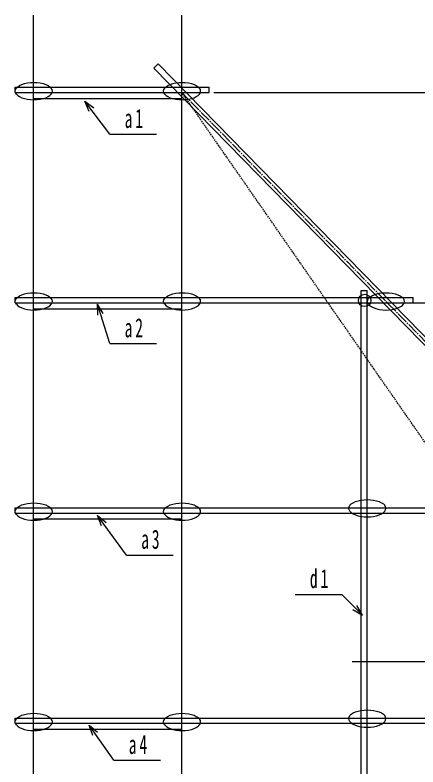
# Model space of a CAD drawing. Units: millimetres, scale not verified. Extents: x -24315 to 20797, y -7730 to 29060.
# Drawn here: x 10448 to 13709, y -790 to 5289 of the extents above; entities that cross this region are included whole.
import ezdxf

# ---------------------------------------------------------------- set-up
doc = ezdxf.new("R2010")
doc.units = ezdxf.units.MM
doc.header["$LTSCALE"] = 10
doc.linetypes.add('CHAIN2', pattern=[12, 9, -1, 1, -1])
doc.linetypes.add('DASHED1', pattern=[1.8, 1.2, -0.6])
for name, color, linetype in [('0-0_L-1-1', 4, 'Continuous'), ('0-1_L-1-2', 6, 'Continuous'), ('0-5_L-2-3', 2, 'DASHED1'), ('0-6_L-3-1', 4, 'CHAIN2'), ('1-2_NTEXT', 7, 'Continuous')]:
    doc.layers.add(name, color=color, linetype=linetype)
doc.styles.add('ＭＳ ゴシック', font='')
doc.styles.get('ＭＳ ゴシック').set_extended_font_data('MS Gothic')

msp = doc.modelspace()

# ---------------------------------------------------------------- linework, layer by layer
at = {"layer": '0-0_L-1-1'}
for p, q in [((12058.02, 4662.83), (16798.14, 4662.83)), ((11214.93, 4325.71), (11013.82, 4593.86)), ((11214.93, 4325.71), (11592.93, 4325.71)), ((11214.93, 2632.96), (11114.37, 2951.4)), ((11118.34, 2861.48), (11114.37, 2951.4)), ((11162.77, 2875.51), (11114.37, 2951.4)), ((13008.02, 2962.83), (16018.5, 2962.83)), ((11214.93, 2632.96), (11592.93, 2632.96)), ((11349.01, 923.45), (11114.37, 1241.89)), ((11349.01, 923.45), (11727.01, 923.45)), ((12714.04, 605.02), (13092.04, 605.02)), ((13092.04, 605.02), (13259.64, 437.42)), ((13259.64, 437.42), (13214.64, 515.36)), ((13181.69, 482.42), (13259.64, 437.42)), ((13175.67, 62.83), (16784.48, 62.83)), ((11248.45, -735.77), (11047.34, -450.85)), ((11248.45, -735.77), (11626.45, -735.77))]:
    msp.add_line(p, q, dxfattribs=at)
for points in [[(11047.34, 4510.34), (11013.82, 4593.86), (11084.61, 4538.29)], [(11147.19, 1158.09), (11114.37, 1241.89), (11184.7, 1185.72)], [(11078.44, -535.31), (11047.34, -450.85), (11116.5, -508.44)]]:
    msp.add_lwpolyline(points, dxfattribs=at)
at = {"layer": '0-1_L-1-2'}
for p, q in [((10598.14, 1214.83), (10598.14, 5288.83)), ((11798.14, 2247.18), (11798.14, 5288.83)), ((11571.2, 4860.5), (11605.51, 4894.07)), ((16291.47, 103.98), (11605.51, 4894.07)), ((16280.98, 46.05), (11571.2, 4860.5)), ((10448.14, 4704.83), (12019.34, 4704.83)), ((10448.14, 4662.83), (10448.14, 4704.83)), ((10747.97, 4686.37), (10741.2, 4698.16)), ((10750.24, 4674.22), (10747.97, 4686.37)), ((11947.97, 4686.37), (11941.2, 4698.16)), ((11950.24, 4674.22), (11947.97, 4686.37)), ((12019.34, 4662.83), (12019.34, 4704.83)), ((10448.14, 4662.83), (12019.34, 4662.83)), ((10459.29, 4650.28), (10470.33, 4639.23)), ((10470.33, 4639.23), (10485.32, 4629.23)), ((10485.32, 4629.23), (10503.81, 4620.6)), ((10503.81, 4620.6), (10525.23, 4613.6)), ((10598.14, 4662.83), (11798.14, 4662.83)), ((10675.24, 4613.6), (10696.64, 4620.59)), ((10696.64, 4620.59), (10715.13, 4629.22)), ((10715.13, 4629.22), (10730.14, 4639.21)), ((10730.14, 4639.21), (10741.19, 4650.28)), ((10741.19, 4650.28), (10747.96, 4662.06)), ((10747.96, 4662.06), (10750.24, 4674.22)), ((11659.29, 4650.28), (11670.33, 4639.23)), ((11670.33, 4639.23), (11685.32, 4629.23)), ((11685.32, 4629.23), (11703.81, 4620.6)), ((11703.81, 4620.6), (11725.23, 4613.6)), ((11875.24, 4613.6), (11896.64, 4620.59)), ((11896.64, 4620.59), (11915.13, 4629.22)), ((11915.13, 4629.22), (11930.14, 4639.21)), ((11930.14, 4639.21), (11941.19, 4650.28)), ((11941.19, 4650.28), (11947.96, 4662.06)), ((11947.96, 4662.06), (11950.24, 4674.22)), ((10525.23, 4613.6), (10548.93, 4608.44)), ((10548.93, 4608.44), (10574.17, 4605.29)), ((10574.17, 4605.29), (10600.22, 4604.22)), ((10598.14, 4614.83), (11798.14, 4614.83)), ((10600.22, 4604.22), (10626.27, 4605.28)), ((10626.27, 4605.28), (10651.54, 4608.44)), ((10651.54, 4608.44), (10675.24, 4613.6)), ((11725.23, 4613.6), (11748.93, 4608.44)), ((11748.93, 4608.44), (11774.17, 4605.29)), ((11774.17, 4605.29), (11800.22, 4604.22)), ((11800.22, 4604.22), (11826.27, 4605.28)), ((11826.27, 4605.28), (11851.54, 4608.44)), ((11851.54, 4608.44), (11875.24, 4613.6)), ((13250.14, -2637.17), (13250.14, 3062.83)), ((13250.14, 3062.83), (13298.14, 3062.83)), ((13298.14, -2637.17), (13298.14, 3062.83)), ((10448.14, 3004.83), (13669.34, 3004.83)), ((10448.14, 2962.83), (10448.14, 3004.83)), ((10747.97, 2986.37), (10741.2, 2998.16)), ((10750.24, 2974.22), (10747.97, 2986.37)), ((11947.97, 2986.37), (11941.2, 2998.16)), ((11950.24, 2974.22), (11947.97, 2986.37)), ((13597.97, 2986.37), (13591.2, 2998.16)), ((13600.24, 2974.22), (13597.97, 2986.37)), ((13669.34, 2962.83), (13669.34, 3004.83)), ((10448.14, 2962.83), (13669.34, 2962.83)), ((10459.29, 2950.28), (10470.33, 2939.23)), ((10470.33, 2939.23), (10485.32, 2929.23)), ((10485.32, 2929.23), (10503.81, 2920.6)), ((10503.81, 2920.6), (10525.23, 2913.6)), ((10598.14, 2962.83), (11798.14, 2962.83)), ((10675.24, 2913.6), (10696.64, 2920.59)), ((10696.64, 2920.59), (10715.13, 2929.22)), ((10715.13, 2929.22), (10730.14, 2939.21)), ((10730.14, 2939.21), (10741.19, 2950.28)), ((10741.19, 2950.28), (10747.96, 2962.06)), ((10747.96, 2962.06), (10750.24, 2974.22)), ((11659.29, 2950.28), (11670.33, 2939.23)), ((11670.33, 2939.23), (11685.32, 2929.23)), ((11685.32, 2929.23), (11703.81, 2920.6)), ((11703.81, 2920.6), (11725.23, 2913.6)), ((11798.14, 1214.83), (11798.14, 2962.83)), ((11875.24, 2913.6), (11896.64, 2920.59)), ((11896.64, 2920.59), (11915.13, 2929.22)), ((11915.13, 2929.22), (11930.14, 2939.21)), ((11930.14, 2939.21), (11941.19, 2950.28)), ((11941.19, 2950.28), (11947.96, 2962.06)), ((11947.96, 2962.06), (11950.24, 2974.22)), ((13309.29, 2950.28), (13320.33, 2939.23)), ((13320.33, 2939.23), (13335.32, 2929.23)), ((13335.32, 2929.23), (13353.81, 2920.6)), ((13353.81, 2920.6), (13375.23, 2913.6)), ((13525.24, 2913.6), (13546.64, 2920.59)), ((13546.64, 2920.59), (13565.13, 2929.22)), ((13565.13, 2929.22), (13580.14, 2939.21)), ((13580.14, 2939.21), (13591.19, 2950.28)), ((13591.19, 2950.28), (13597.96, 2962.06)), ((13597.96, 2962.06), (13600.24, 2974.22)), ((10525.23, 2913.6), (10548.93, 2908.44)), ((10548.93, 2908.44), (10574.17, 2905.29)), ((10574.17, 2905.29), (10600.22, 2904.22)), ((10598.14, 2914.83), (11798.14, 2914.83)), ((10600.22, 2904.22), (10626.27, 2905.28)), ((10626.27, 2905.28), (10651.54, 2908.44)), ((10651.54, 2908.44), (10675.24, 2913.6)), ((11725.23, 2913.6), (11748.93, 2908.44)), ((11748.93, 2908.44), (11774.17, 2905.29)), ((11774.17, 2905.29), (11800.22, 2904.22)), ((11800.22, 2904.22), (11826.27, 2905.28)), ((11826.27, 2905.28), (11851.54, 2908.44)), ((11851.54, 2908.44), (11875.24, 2913.6)), ((13375.23, 2913.6), (13398.93, 2908.44)), ((13398.93, 2908.44), (13424.17, 2905.29)), ((13424.17, 2905.29), (13450.22, 2904.22)), ((13450.22, 2904.22), (13476.27, 2905.28)), ((13476.27, 2905.28), (13501.54, 2908.44)), ((13501.54, 2908.44), (13525.24, 2913.6)), ((11798.14, 1262.83), (11798.14, 2147.18)), ((10448.14, 1304.83), (15479.34, 1304.83)), ((10448.14, 1262.83), (10448.14, 1304.83)), ((10747.97, 1286.37), (10741.2, 1298.16)), ((10750.24, 1274.22), (10747.97, 1286.37)), ((11947.97, 1286.37), (11941.2, 1298.16)), ((11950.24, 1274.22), (11947.97, 1286.37)), ((13158.05, 1277.37), (13169.09, 1266.32)), ((13428.9, 1266.3), (13439.96, 1277.36)), ((13446.73, 1313.46), (13439.96, 1325.25)), ((13439.96, 1277.36), (13446.73, 1289.15)), ((13449.01, 1301.31), (13446.73, 1313.46)), ((13446.73, 1289.15), (13449.01, 1301.31)), ((10448.14, 1262.83), (15479.34, 1262.83)), ((10459.29, 1250.28), (10470.33, 1239.23)), ((10470.33, 1239.23), (10485.32, 1229.23)), ((10485.32, 1229.23), (10503.81, 1220.6)), ((10503.81, 1220.6), (10525.23, 1213.6)), ((10598.14, -485.17), (10598.14, 1262.83)), ((10598.14, 1262.83), (11798.14, 1262.83)), ((10675.24, 1213.6), (10696.64, 1220.59)), ((10696.64, 1220.59), (10715.13, 1229.22)), ((10715.13, 1229.22), (10730.14, 1239.21)), ((10730.14, 1239.21), (10741.19, 1250.28)), ((10741.19, 1250.28), (10747.96, 1262.06)), ((10747.96, 1262.06), (10750.24, 1274.22)), ((11659.29, 1250.28), (11670.33, 1239.23)), ((11670.33, 1239.23), (11685.32, 1229.23)), ((11685.32, 1229.23), (11703.81, 1220.6)), ((11703.81, 1220.6), (11725.23, 1213.6)), ((11798.14, -485.17), (11798.14, 1262.83)), ((11875.24, 1213.6), (11896.64, 1220.59)), ((11896.64, 1220.59), (11915.13, 1229.22)), ((11915.13, 1229.22), (11930.14, 1239.21)), ((11930.14, 1239.21), (11941.19, 1250.28)), ((11941.19, 1250.28), (11947.96, 1262.06)), ((11947.96, 1262.06), (11950.24, 1274.22)), ((13169.09, 1266.32), (13184.09, 1256.32)), ((13184.09, 1256.32), (13202.58, 1247.69)), ((13202.58, 1247.69), (13224, 1240.69)), ((13224, 1240.69), (13247.7, 1235.53)), ((13247.7, 1235.53), (13272.93, 1232.38)), ((13272.93, 1232.38), (13298.99, 1231.31)), ((13298.99, 1231.31), (13325.04, 1232.37)), ((13325.04, 1232.37), (13350.3, 1235.53)), ((13350.3, 1235.53), (13374, 1240.69)), ((13374, 1240.69), (13395.4, 1247.68)), ((13395.4, 1247.68), (13413.9, 1256.31)), ((13413.9, 1256.31), (13428.9, 1266.3)), ((10525.23, 1213.6), (10548.93, 1208.44)), ((10548.93, 1208.44), (10574.17, 1205.29)), ((10574.17, 1205.29), (10600.22, 1204.22)), ((10598.14, 1214.83), (11798.14, 1214.83)), ((10600.22, 1204.22), (10626.27, 1205.28)), ((10626.27, 1205.28), (10651.54, 1208.44)), ((10651.54, 1208.44), (10675.24, 1213.6)), ((11725.23, 1213.6), (11748.93, 1208.44)), ((11748.93, 1208.44), (11774.17, 1205.29)), ((11774.17, 1205.29), (11800.22, 1204.22)), ((11800.22, 1204.22), (11826.27, 1205.28)), ((11826.27, 1205.28), (11851.54, 1208.44)), ((11851.54, 1208.44), (11875.24, 1213.6)), ((10448.14, -395.17), (15098.14, -395.17)), ((10448.14, -437.17), (10448.14, -395.17)), ((10747.97, -413.63), (10741.2, -401.84)), ((10750.24, -425.78), (10747.97, -413.63)), ((11947.97, -413.63), (11941.2, -401.84)), ((11950.24, -425.78), (11947.97, -413.63)), ((13158.05, -422.63), (13169.09, -433.68)), ((13428.9, -433.7), (13439.96, -422.64)), ((13446.73, -386.54), (13439.96, -374.75)), ((13439.96, -422.64), (13446.73, -410.85)), ((13449.01, -398.69), (13446.73, -386.54)), ((13446.73, -410.85), (13449.01, -398.69)), ((10448.14, -437.17), (15098.14, -437.17)), ((10459.29, -449.72), (10470.33, -460.77)), ((10470.33, -460.77), (10485.32, -470.77)), ((10485.32, -470.77), (10503.81, -479.4)), ((10503.81, -479.4), (10525.23, -486.4)), ((10598.14, -2185.17), (10598.14, -437.17)), ((10598.14, -437.17), (11798.14, -437.17)), ((10598.14, -485.17), (11798.14, -485.17)), ((10675.24, -486.4), (10696.64, -479.41)), ((10696.64, -479.41), (10715.13, -470.78)), ((10715.13, -470.78), (10730.14, -460.79)), ((10730.14, -460.79), (10741.19, -449.72)), ((10741.19, -449.72), (10747.96, -437.94)), ((10747.96, -437.94), (10750.24, -425.78)), ((11659.29, -449.72), (11670.33, -460.77)), ((11670.33, -460.77), (11685.32, -470.77)), ((11685.32, -470.77), (11703.81, -479.4)), ((11703.81, -479.4), (11725.23, -486.4)), ((11798.14, -2185.17), (11798.14, -437.17)), ((11875.24, -486.4), (11896.64, -479.41)), ((11896.64, -479.41), (11915.13, -470.78)), ((11915.13, -470.78), (11930.14, -460.79)), ((11930.14, -460.79), (11941.19, -449.72)), ((11941.19, -449.72), (11947.96, -437.94)), ((11947.96, -437.94), (11950.24, -425.78)), ((13169.09, -433.68), (13184.09, -443.68)), ((13184.09, -443.68), (13202.58, -452.31)), ((13202.58, -452.31), (13224, -459.31)), ((13224, -459.31), (13247.7, -464.47)), ((13247.7, -464.47), (13272.93, -467.62)), ((13272.93, -467.62), (13298.99, -468.69)), ((13298.99, -468.69), (13325.04, -467.63)), ((13325.04, -467.63), (13350.3, -464.47)), ((13350.3, -464.47), (13374, -459.31)), ((13374, -459.31), (13395.4, -452.32)), ((13395.4, -452.32), (13413.9, -443.69)), ((13413.9, -443.69), (13428.9, -433.7)), ((10525.23, -486.4), (10548.93, -491.56)), ((10548.93, -491.56), (10574.17, -494.71)), ((10574.17, -494.71), (10600.22, -495.78)), ((10600.22, -495.78), (10626.27, -494.72)), ((10626.27, -494.72), (10651.54, -491.56)), ((10651.54, -491.56), (10675.24, -486.4)), ((11725.23, -486.4), (11748.93, -491.56)), ((11748.93, -491.56), (11774.17, -494.71)), ((11774.17, -494.71), (11800.22, -495.78)), ((11800.22, -495.78), (11826.27, -494.72)), ((11826.27, -494.72), (11851.54, -491.56)), ((11851.54, -491.56), (11875.24, -486.4))]:
    msp.add_line(p, q, dxfattribs=at)
for points in [[(10459.29, 4650.28), (10452.52, 4662.07), (10450.24, 4674.23), (10452.52, 4686.38), (10459.29, 4698.17), (10470.34, 4709.22), (10485.34, 4719.22), (10503.83, 4727.85), (10525.26, 4734.85), (10548.96, 4740), (10574.19, 4743.16), (10600.25, 4744.22), (10626.3, 4743.16), (10651.56, 4740), (10675.26, 4734.84), (10696.66, 4727.84), (10715.15, 4719.21), (10730.15, 4709.22), (10741.2, 4698.16)], [(11659.29, 4650.28), (11652.52, 4662.07), (11650.24, 4674.23), (11652.52, 4686.38), (11659.29, 4698.17), (11670.34, 4709.22), (11685.34, 4719.22), (11703.83, 4727.85), (11725.26, 4734.85), (11748.96, 4740), (11774.19, 4743.16), (11800.25, 4744.22), (11826.3, 4743.16), (11851.56, 4740), (11875.26, 4734.84), (11896.66, 4727.84), (11915.15, 4719.21), (11930.15, 4709.22), (11941.2, 4698.16)], [(10459.29, 2950.28), (10452.52, 2962.07), (10450.24, 2974.23), (10452.52, 2986.38), (10459.29, 2998.17), (10470.34, 3009.22), (10485.34, 3019.22), (10503.83, 3027.85), (10525.26, 3034.85), (10548.96, 3040), (10574.19, 3043.16), (10600.25, 3044.22), (10626.3, 3043.16), (10651.56, 3040), (10675.26, 3034.84), (10696.66, 3027.84), (10715.15, 3019.21), (10730.15, 3009.22), (10741.2, 2998.16)], [(11659.29, 2950.28), (11652.52, 2962.07), (11650.24, 2974.23), (11652.52, 2986.38), (11659.29, 2998.17), (11670.34, 3009.22), (11685.34, 3019.22), (11703.83, 3027.85), (11725.26, 3034.85), (11748.96, 3040), (11774.19, 3043.16), (11800.25, 3044.22), (11826.3, 3043.16), (11851.56, 3040), (11875.26, 3034.84), (11896.66, 3027.84), (11915.15, 3019.21), (11930.15, 3009.22), (11941.2, 2998.16)], [(13309.29, 2950.28), (13302.52, 2962.07), (13300.24, 2974.23), (13302.52, 2986.38), (13309.29, 2998.17), (13320.34, 3009.22), (13335.34, 3019.22), (13353.83, 3027.85), (13375.26, 3034.85), (13398.96, 3040), (13424.19, 3043.16), (13450.25, 3044.22), (13476.3, 3043.16), (13501.56, 3040), (13525.26, 3034.84), (13546.66, 3027.84), (13565.15, 3019.21), (13580.15, 3009.22), (13591.2, 2998.16)], [(10459.29, 1250.28), (10452.52, 1262.07), (10450.24, 1274.23), (10452.52, 1286.38), (10459.29, 1298.17), (10470.34, 1309.22), (10485.34, 1319.22), (10503.83, 1327.85), (10525.26, 1334.85), (10548.96, 1340), (10574.19, 1343.16), (10600.25, 1344.22), (10626.3, 1343.16), (10651.56, 1340), (10675.26, 1334.84), (10696.66, 1327.84), (10715.15, 1319.21), (10730.15, 1309.22), (10741.2, 1298.16)], [(11659.29, 1250.28), (11652.52, 1262.07), (11650.24, 1274.23), (11652.52, 1286.38), (11659.29, 1298.17), (11670.34, 1309.22), (11685.34, 1319.22), (11703.83, 1327.85), (11725.26, 1334.85), (11748.96, 1340), (11774.19, 1343.16), (11800.25, 1344.22), (11826.3, 1343.16), (11851.56, 1340), (11875.26, 1334.84), (11896.66, 1327.84), (11915.15, 1319.21), (11930.15, 1309.22), (11941.2, 1298.16)], [(13158.05, 1277.37), (13151.28, 1289.16), (13149.01, 1301.32), (13151.29, 1313.47), (13158.06, 1325.26), (13169.1, 1336.31), (13184.1, 1346.31), (13202.6, 1354.94), (13224.02, 1361.94), (13247.72, 1367.09), (13272.96, 1370.25), (13299.01, 1371.31), (13325.06, 1370.25), (13350.32, 1367.09), (13374.02, 1361.93), (13395.42, 1354.93), (13413.92, 1346.3), (13428.91, 1336.31), (13439.96, 1325.25)], [(10459.29, -449.72), (10452.52, -437.93), (10450.24, -425.77), (10452.52, -413.62), (10459.29, -401.83), (10470.34, -390.78), (10485.34, -380.78), (10503.83, -372.15), (10525.26, -365.15), (10548.96, -360), (10574.19, -356.84), (10600.25, -355.78), (10626.3, -356.84), (10651.56, -360), (10675.26, -365.16), (10696.66, -372.16), (10715.15, -380.79), (10730.15, -390.78), (10741.2, -401.84)], [(11659.29, -449.72), (11652.52, -437.93), (11650.24, -425.77), (11652.52, -413.62), (11659.29, -401.83), (11670.34, -390.78), (11685.34, -380.78), (11703.83, -372.15), (11725.26, -365.15), (11748.96, -360), (11774.19, -356.84), (11800.25, -355.78), (11826.3, -356.84), (11851.56, -360), (11875.26, -365.16), (11896.66, -372.16), (11915.15, -380.79), (11930.15, -390.78), (11941.2, -401.84)], [(13158.05, -422.63), (13151.28, -410.84), (13149.01, -398.68), (13151.29, -386.53), (13158.06, -374.74), (13169.1, -363.69), (13184.1, -353.69), (13202.6, -345.06), (13224.02, -338.06), (13247.72, -332.91), (13272.96, -329.75), (13299.01, -328.69), (13325.06, -329.75), (13350.32, -332.91), (13374.02, -338.07), (13395.42, -345.07), (13413.92, -353.7), (13428.91, -363.69), (13439.96, -374.75)]]:
    msp.add_lwpolyline(points, dxfattribs=at)
msp.add_circle((13277.87, 2981.74), 50, dxfattribs=at)
at = {"layer": '0-5_L-2-3'}
msp.add_line((14998.14, 62.83), (11798.14, 4662.83), dxfattribs=at)
at = {"layer": '0-6_L-3-1'}
msp.add_line((16298.14, 62.83), (11798.14, 4662.83), dxfattribs=at)

# ---------------------------------------------------------------- texts
at = {"layer": '1-2_NTEXT', "char_height": 154, "attachment_point": 7, "style": 'ＭＳ ゴシック'}
for s, insert in [('\\T1.37;\\W0.6;a1', (11334.93, 4373.71)), ('\\T1.37;\\W0.6;a2', (11334.93, 2680.96)), ('\\T1.37;\\W0.6;a3', (11469.01, 971.45)), ('\\T1.37;\\W0.6;d1', (12834.04, 653.02)), ('\\T1.37;\\W0.6;a4', (11368.45, -687.77))]:
    msp.add_mtext(s, dxfattribs=dict(at, insert=insert))

doc.saveas('drawing.dxf')
